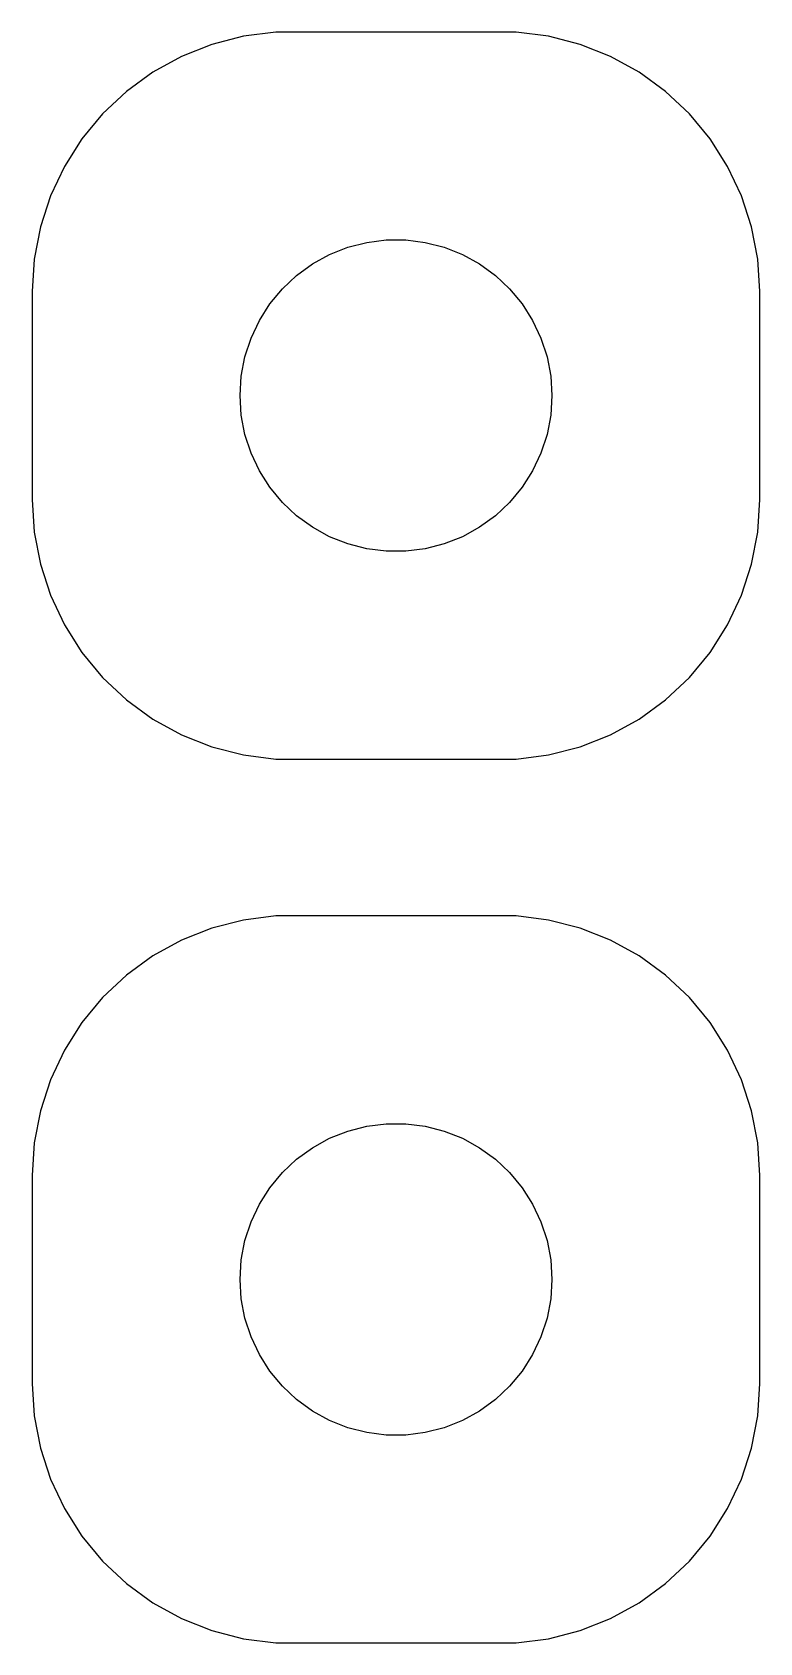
# Model space of a CAD drawing. Header units: metres. Extents: x -7 to 7, y 10 to 41.
import ezdxf

# ---------------------------------------------------------------- set-up
doc = ezdxf.new("R2010")
doc.units = ezdxf.units.M

msp = doc.modelspace()

# ---------------------------------------------------------------- linework, layer by layer
for p, q in [((-2.9369, 40.9114), (-3.54507, 40.7553)), ((-2.31395, 40.9901), (-2.9369, 40.9114)), ((2.31395, 40.9901), (-2.31395, 40.9901)), ((2.9369, 40.9114), (2.31395, 40.9901)), ((3.54507, 40.7553), (2.9369, 40.9114)), ((-3.54507, 40.7553), (-4.12889, 40.5241)), ((4.12889, 40.5241), (3.54507, 40.7553)), ((-4.12889, 40.5241), (-4.67912, 40.2216)), ((4.67912, 40.2216), (4.12889, 40.5241)), ((-4.67912, 40.2216), (-5.18712, 39.8526)), ((5.18712, 39.8526), (4.67912, 40.2216)), ((-5.18712, 39.8526), (-5.64484, 39.4227)), ((5.64484, 39.4227), (5.18712, 39.8526)), ((-5.64484, 39.4227), (-6.04507, 38.9389)), ((6.04507, 38.9389), (5.64484, 39.4227)), ((-6.04507, 38.9389), (-6.38153, 38.4088)), ((6.38153, 38.4088), (6.04507, 38.9389)), ((-6.38153, 38.4088), (-6.64888, 37.8406)), ((6.64888, 37.8406), (6.38153, 38.4088)), ((-6.64888, 37.8406), (-6.84291, 37.2434)), ((6.84291, 37.2434), (6.64888, 37.8406)), ((-6.84291, 37.2434), (-6.96057, 36.6267)), ((6.96057, 36.6267), (6.84291, 37.2434)), ((-0.927048, 36.8532), (-0.562134, 36.9469)), ((-0.562134, 36.9469), (-0.18837, 36.9941)), ((-0.18837, 36.9941), (0.18837, 36.9941)), ((0.18837, 36.9941), (0.562134, 36.9469)), ((0.562134, 36.9469), (0.927048, 36.8532)), ((-6.96057, 36.6267), (-7, 36)), ((-1.60747, 36.533), (-1.27733, 36.7145)), ((-1.27733, 36.7145), (-0.927048, 36.8532)), ((0.927048, 36.8532), (1.27733, 36.7145)), ((1.27733, 36.7145), (1.60747, 36.533)), ((7, 36), (6.96057, 36.6267)), ((-2.1869, 36.0536), (-1.91226, 36.3115)), ((-1.91226, 36.3115), (-1.60747, 36.533)), ((1.60747, 36.533), (1.91226, 36.3115)), ((1.91226, 36.3115), (2.1869, 36.0536)), ((-7, 36), (-7, 32)), ((-2.42705, 35.7634), (-2.1869, 36.0536)), ((2.1869, 36.0536), (2.42705, 35.7634)), ((7, 32), (7, 36)), ((-2.62891, 35.4453), (-2.42705, 35.7634)), ((2.42705, 35.7634), (2.62891, 35.4453)), ((-2.78932, 35.1044), (-2.62891, 35.4453)), ((2.62891, 35.4453), (2.78932, 35.1044)), ((-2.90575, 34.7461), (-2.78932, 35.1044)), ((2.78932, 35.1044), (2.90575, 34.7461)), ((-2.97633, 34.376), (-2.90575, 34.7461)), ((2.90575, 34.7461), (2.97633, 34.376)), ((-3, 34), (-2.97633, 34.376)), ((2.97633, 34.376), (3, 34)), ((-2.97633, 33.624), (-3, 34)), ((3, 34), (2.97633, 33.624)), ((-2.90575, 33.2539), (-2.97633, 33.624)), ((2.97633, 33.624), (2.90575, 33.2539)), ((-2.78932, 32.8956), (-2.90575, 33.2539)), ((2.90575, 33.2539), (2.78932, 32.8956)), ((-2.62891, 32.5547), (-2.78932, 32.8956)), ((2.78932, 32.8956), (2.62891, 32.5547)), ((-2.42705, 32.2366), (-2.62891, 32.5547)), ((2.62891, 32.5547), (2.42705, 32.2366)), ((-2.1869, 31.9464), (-2.42705, 32.2366)), ((2.42705, 32.2366), (2.1869, 31.9464)), ((-7, 32), (-6.96057, 31.3733)), ((-1.91226, 31.6885), (-2.1869, 31.9464)), ((2.1869, 31.9464), (1.91226, 31.6885)), ((6.96057, 31.3733), (7, 32)), ((-1.60747, 31.467), (-1.91226, 31.6885)), ((1.91226, 31.6885), (1.60747, 31.467)), ((-6.96057, 31.3733), (-6.84291, 30.7566)), ((-1.27733, 31.2855), (-1.60747, 31.467)), ((1.60747, 31.467), (1.27733, 31.2855)), ((6.84291, 30.7566), (6.96057, 31.3733)), ((-0.927048, 31.1468), (-1.27733, 31.2855)), ((-0.562134, 31.0531), (-0.927048, 31.1468)), ((-0.18837, 31.0059), (-0.562134, 31.0531)), ((0.18837, 31.0059), (-0.18837, 31.0059)), ((0.562134, 31.0531), (0.18837, 31.0059)), ((0.927048, 31.1468), (0.562134, 31.0531)), ((1.27733, 31.2855), (0.927048, 31.1468)), ((-6.84291, 30.7566), (-6.64888, 30.1594)), ((6.64888, 30.1594), (6.84291, 30.7566)), ((-6.64888, 30.1594), (-6.38153, 29.5912)), ((6.38153, 29.5912), (6.64888, 30.1594)), ((-6.38153, 29.5912), (-6.04507, 29.0611)), ((6.04507, 29.0611), (6.38153, 29.5912)), ((-6.04507, 29.0611), (-5.64484, 28.5773)), ((5.64484, 28.5773), (6.04507, 29.0611)), ((-5.64484, 28.5773), (-5.18712, 28.1474)), ((5.18712, 28.1474), (5.64484, 28.5773)), ((-5.18712, 28.1474), (-4.67912, 27.7784)), ((4.67912, 27.7784), (5.18712, 28.1474)), ((-4.67912, 27.7784), (-4.12889, 27.4759)), ((4.12889, 27.4759), (4.67912, 27.7784)), ((-4.12889, 27.4759), (-3.54507, 27.2447)), ((3.54507, 27.2447), (4.12889, 27.4759)), ((-3.54507, 27.2447), (-2.9369, 27.0886)), ((-2.9369, 27.0886), (-2.31395, 27.0099)), ((-2.31395, 27.0099), (2.31395, 27.0099)), ((2.31395, 27.0099), (2.9369, 27.0886)), ((2.9369, 27.0886), (3.54507, 27.2447)), ((-2.9369, 23.9114), (-3.54507, 23.7553)), ((-2.31395, 23.9901), (-2.9369, 23.9114)), ((2.31395, 23.9901), (-2.31395, 23.9901)), ((2.9369, 23.9114), (2.31395, 23.9901)), ((3.54507, 23.7553), (2.9369, 23.9114)), ((-3.54507, 23.7553), (-4.12889, 23.5241)), ((4.12889, 23.5241), (3.54507, 23.7553)), ((-4.12889, 23.5241), (-4.67912, 23.2216)), ((4.67912, 23.2216), (4.12889, 23.5241)), ((-4.67912, 23.2216), (-5.18712, 22.8526)), ((5.18712, 22.8526), (4.67912, 23.2216)), ((-5.18712, 22.8526), (-5.64484, 22.4227)), ((5.64484, 22.4227), (5.18712, 22.8526)), ((-5.64484, 22.4227), (-6.04507, 21.9389)), ((6.04507, 21.9389), (5.64484, 22.4227)), ((-6.04507, 21.9389), (-6.38153, 21.4088)), ((6.38153, 21.4088), (6.04507, 21.9389)), ((-6.38153, 21.4088), (-6.64888, 20.8406)), ((6.64888, 20.8406), (6.38153, 21.4088)), ((-6.64888, 20.8406), (-6.84291, 20.2434)), ((6.84291, 20.2434), (6.64888, 20.8406)), ((-6.84291, 20.2434), (-6.96057, 19.6267)), ((6.96057, 19.6267), (6.84291, 20.2434)), ((-1.27733, 19.7145), (-0.927048, 19.8532)), ((-0.927048, 19.8532), (-0.562134, 19.9469)), ((-0.562134, 19.9469), (-0.18837, 19.9941)), ((-0.18837, 19.9941), (0.18837, 19.9941)), ((0.18837, 19.9941), (0.562134, 19.9469)), ((0.562134, 19.9469), (0.927048, 19.8532)), ((0.927048, 19.8532), (1.27733, 19.7145)), ((-6.96057, 19.6267), (-7, 19)), ((-1.91226, 19.3115), (-1.60747, 19.533)), ((-1.60747, 19.533), (-1.27733, 19.7145)), ((1.27733, 19.7145), (1.60747, 19.533)), ((1.60747, 19.533), (1.91226, 19.3115)), ((7, 19), (6.96057, 19.6267)), ((-2.1869, 19.0536), (-1.91226, 19.3115)), ((1.91226, 19.3115), (2.1869, 19.0536)), ((-7, 19), (-7, 15)), ((-2.42705, 18.7634), (-2.1869, 19.0536)), ((2.1869, 19.0536), (2.42705, 18.7634)), ((7, 15), (7, 19)), ((-2.62891, 18.4453), (-2.42705, 18.7634)), ((2.42705, 18.7634), (2.62891, 18.4453)), ((-2.78932, 18.1044), (-2.62891, 18.4453)), ((2.62891, 18.4453), (2.78932, 18.1044)), ((-2.90575, 17.7461), (-2.78932, 18.1044)), ((2.78932, 18.1044), (2.90575, 17.7461)), ((-2.97633, 17.376), (-2.90575, 17.7461)), ((2.90575, 17.7461), (2.97633, 17.376)), ((-3, 17), (-2.97633, 17.376)), ((2.97633, 17.376), (3, 17)), ((-2.97633, 16.624), (-3, 17)), ((3, 17), (2.97633, 16.624)), ((-2.90575, 16.2539), (-2.97633, 16.624)), ((2.97633, 16.624), (2.90575, 16.2539)), ((-2.78932, 15.8956), (-2.90575, 16.2539)), ((2.90575, 16.2539), (2.78932, 15.8956)), ((-2.62891, 15.5547), (-2.78932, 15.8956)), ((2.78932, 15.8956), (2.62891, 15.5547)), ((-2.42705, 15.2366), (-2.62891, 15.5547)), ((2.62891, 15.5547), (2.42705, 15.2366)), ((-2.1869, 14.9464), (-2.42705, 15.2366)), ((2.42705, 15.2366), (2.1869, 14.9464)), ((-7, 15), (-6.96057, 14.3733)), ((-1.91226, 14.6885), (-2.1869, 14.9464)), ((2.1869, 14.9464), (1.91226, 14.6885)), ((6.96057, 14.3733), (7, 15)), ((-1.60747, 14.467), (-1.91226, 14.6885)), ((1.91226, 14.6885), (1.60747, 14.467)), ((-6.96057, 14.3733), (-6.84291, 13.7566)), ((-1.27733, 14.2855), (-1.60747, 14.467)), ((-0.927048, 14.1468), (-1.27733, 14.2855)), ((1.27733, 14.2855), (0.927048, 14.1468)), ((1.60747, 14.467), (1.27733, 14.2855)), ((6.84291, 13.7566), (6.96057, 14.3733)), ((-0.562134, 14.0531), (-0.927048, 14.1468)), ((-0.18837, 14.0059), (-0.562134, 14.0531)), ((0.18837, 14.0059), (-0.18837, 14.0059)), ((0.562134, 14.0531), (0.18837, 14.0059)), ((0.927048, 14.1468), (0.562134, 14.0531)), ((-6.84291, 13.7566), (-6.64888, 13.1594)), ((6.64888, 13.1594), (6.84291, 13.7566)), ((-6.64888, 13.1594), (-6.38153, 12.5912)), ((6.38153, 12.5912), (6.64888, 13.1594)), ((-6.38153, 12.5912), (-6.04507, 12.0611)), ((6.04507, 12.0611), (6.38153, 12.5912)), ((-6.04507, 12.0611), (-5.64484, 11.5773)), ((5.64484, 11.5773), (6.04507, 12.0611)), ((-5.64484, 11.5773), (-5.18712, 11.1474)), ((5.18712, 11.1474), (5.64484, 11.5773)), ((-5.18712, 11.1474), (-4.67912, 10.7784)), ((4.67912, 10.7784), (5.18712, 11.1474)), ((-4.67912, 10.7784), (-4.12889, 10.4759)), ((4.12889, 10.4759), (4.67912, 10.7784)), ((-4.12889, 10.4759), (-3.54507, 10.2447)), ((-3.54507, 10.2447), (-2.9369, 10.0886)), ((2.9369, 10.0886), (3.54507, 10.2447)), ((3.54507, 10.2447), (4.12889, 10.4759)), ((-2.9369, 10.0886), (-2.31395, 10.0099)), ((-2.31395, 10.0099), (2.31395, 10.0099)), ((2.31395, 10.0099), (2.9369, 10.0886))]:
    msp.add_line(p, q)

doc.saveas('drawing.dxf')
